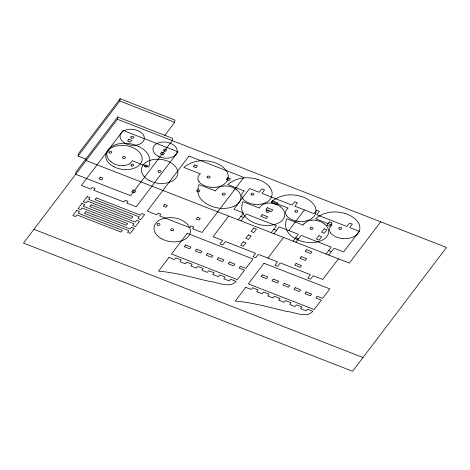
<?xml version="1.0" encoding="UTF-8"?>
<svg xmlns="http://www.w3.org/2000/svg" width="470" height="470" viewBox="0 0 470 470"><rect width="100%" height="100%" fill="white"/><g stroke="black" fill="none" stroke-linecap="round" stroke-linejoin="round"><path stroke-width="0.7" d="M86.204 159.201L78.079 156.034L78.378 153.755L120.114 98.724L174.963 120.085L174.664 122.37L164.559 135.695M117.412 119.274L446.5 247.461L352.588 371.277L23.5 243.09L117.412 119.274L117.712 116.989L172.561 138.35L172.261 140.636L130.519 195.667L75.676 174.305L75.975 172.02L117.712 116.989M78.079 156.034L119.815 101.003L120.114 98.724M227.921 179.135L228.285 176.814A20.656 13.548 7.5 0 0 225.618 169.77L223.397 167.484A22.819 14.97 7.5 0 0 213.78 162.332L211.735 161.75A24.164 15.851 7.5 0 0 201.142 160.722L200.097 160.793A22.689 14.887 7.5 0 0 196.983 161.216L191.942 162.649L186.749 165.293A34.604 22.701 7.5 0 0 183.899 167.449L200.355 173.859A15.081 9.893 7.5 0 0 199.151 175.046C197.388 176.843 197.435 179.787 199.063 181.661M315.676 213.315L316.046 210.995A20.656 13.548 7.5 0 0 313.378 203.957L311.152 201.665A22.819 14.97 7.5 0 0 301.534 196.513L299.496 195.931A24.164 15.851 7.5 0 0 288.897 194.903L287.857 194.974A22.689 14.887 7.5 0 0 284.738 195.397L279.697 196.83L274.504 199.474A34.604 22.701 7.5 0 0 271.654 201.63L288.11 208.04A15.081 9.893 7.5 0 0 286.906 209.226C285.149 211.03 285.19 213.973 286.817 215.847M304.02 223.802L306.881 221.323L311.722 220.148M228.714 216.094L213.063 236.727L222.657 240.47L220.048 243.907L222.792 244.976L225.4 241.539L255.568 253.289L252.96 256.726L255.704 257.795L258.312 254.352L277.506 261.831L274.897 265.274L277.641 266.343L280.249 262.9L310.417 274.65L307.809 278.093L310.553 279.157L313.161 275.72L322.755 279.456L338.412 258.823M238.314 219.831L243.53 212.951L233.931 209.215L249.582 188.576L259.182 192.318L261.79 188.875L264.534 189.945L261.925 193.382L292.087 205.137L294.696 201.695L297.44 202.764L294.831 206.201L314.031 213.68L316.639 210.243L319.377 211.312L316.768 214.749L346.936 226.499L349.545 223.062L352.288 224.125L349.68 227.568L359.28 231.305L343.629 251.944L334.029 248.207L328.812 255.081M241.051 220.9L246.268 214.02L276.436 225.77L271.219 232.65M273.963 233.719L279.18 226.84L298.374 234.319L293.157 241.198M267.912 258.095L283.563 237.456M288.78 230.576L304.431 209.943M295.9 242.262L301.117 235.388L331.285 247.138L326.068 254.017M380.682 221.822L349.38 263.094L86.11 160.546M230.623 182.383L235.817 179.74L240.863 178.306A22.689 14.887 7.5 0 1 243.977 177.883L245.017 177.813A24.164 15.851 7.5 0 1 255.615 178.841L257.66 179.417M234.183 206.177L236.698 204.697A18.565 12.179 7.5 0 0 240.699 199.186L240.922 197.083A16.562 10.863 7.5 0 0 238.478 191.431L236.757 189.792M123.757 165.699L128.598 164.524L131.459 162.044A15.081 9.893 7.5 0 0 132.193 160.675L148.649 167.085A34.604 22.701 7.5 0 0 149.625 164.195L149.895 159.636L148.831 155.823A22.689 14.887 7.5 0 0 147.627 153.719L147.145 153.055A24.164 15.851 7.5 0 0 140.178 147.245L138.397 146.329M223.967 185.967L219.126 187.136L216.265 189.616A15.081 9.893 7.5 0 0 215.53 190.984L199.074 184.575A34.604 22.701 7.5 0 0 198.093 187.465L197.823 192.024L198.892 195.837A22.689 14.887 7.5 0 0 200.091 197.941L200.572 198.604A24.164 15.851 7.5 0 0 207.546 204.415L209.326 205.337A22.819 14.97 7.5 0 0 220.595 208.31L224.484 208.41A20.656 13.548 7.5 0 0 234.178 206.177M267.847 203.058L263.006 204.227L260.145 206.712A15.081 9.893 7.5 0 0 259.405 208.081L242.949 201.671A34.604 22.701 7.5 0 0 241.974 204.556L241.703 209.115L242.767 212.928A22.689 14.887 7.5 0 0 243.971 215.031L244.453 215.695A24.164 15.851 7.5 0 0 251.421 221.505L253.201 222.428A22.819 14.97 7.5 0 0 264.475 225.4L268.364 225.5A20.656 13.548 7.5 0 0 278.058 223.268L280.578 221.787A18.565 12.179 7.5 0 0 284.579 216.276L284.802 214.173A16.562 10.863 7.5 0 0 282.353 208.521L280.631 206.882M210.501 187.272L213.357 187.418A16.562 10.863 7.5 0 0 221.3 185.809L223.644 184.534A18.565 12.179 7.5 0 0 227.915 179.129M254.382 204.362L257.237 204.509A16.562 10.863 7.5 0 0 265.174 202.905L267.524 201.63A18.565 12.179 7.5 0 0 271.789 196.219L272.165 193.904A20.656 13.548 7.5 0 0 269.498 186.86M298.256 221.452L301.111 221.599A16.562 10.863 7.5 0 0 309.054 219.995L311.404 218.72A18.565 12.179 7.5 0 0 315.67 213.315M342.137 238.549L344.992 238.689A16.562 10.863 7.5 0 0 352.935 237.086L355.279 235.811A18.565 12.179 7.5 0 0 359.55 230.406L359.92 228.091A20.656 13.548 7.5 0 0 357.253 221.047L355.032 218.756A22.819 14.97 7.5 0 0 345.415 213.603M345.415 213.597L343.37 213.022A24.164 15.851 7.5 0 0 332.778 211.999L331.738 212.064A22.689 14.887 7.5 0 0 328.618 212.487L323.577 213.921L318.384 216.564A34.604 22.701 7.5 0 0 315.535 218.72L331.99 225.13A15.081 9.893 7.5 0 0 330.786 226.317C329.024 228.12 329.071 231.064 330.698 232.938M119.815 101.003L174.664 122.37M240.922 216.394L243.66 217.463M273.828 229.213L276.572 230.276M295.765 237.755L298.509 238.825M328.677 250.575L331.421 251.644M33.934 229.337L363.022 357.523M297.081 239.518L295.301 238.601A24.164 15.851 7.5 0 1 288.333 232.785L287.846 232.121A22.689 14.887 7.5 0 1 286.647 230.018L285.584 226.205L285.854 221.646A34.604 22.701 7.5 0 1 286.829 218.762L303.285 225.171A15.081 9.893 7.5 0 1 304.02 223.802M324.512 223.979L326.233 225.618A16.562 10.863 7.5 0 1 328.671 231.263L328.46 233.367A18.565 12.179 7.5 0 1 324.447 238.878L321.938 240.358A20.656 13.548 7.5 0 1 312.245 242.585L308.349 242.496A22.819 14.97 7.5 0 1 297.087 239.512M110.967 161.868L109.246 160.229A16.562 10.863 7.5 0 1 106.802 154.577L107.019 152.474A18.565 12.179 7.5 0 1 111.032 146.969L113.54 145.483A20.656 13.548 7.5 0 1 123.234 143.256L127.123 143.35A22.819 14.97 7.5 0 1 138.392 146.335M269.504 186.86L267.277 184.575A22.819 14.97 7.5 0 0 257.654 179.422M242.943 198.757C241.31 196.883 241.269 193.934 243.031 192.136A15.081 9.893 7.5 0 1 244.23 190.949L227.774 184.54A34.604 22.701 7.5 0 1 230.623 182.383M254.382 204.291A13.753 9.024 7.5 0 1 242.867 198.775M223.949 185.909A13.753 9.024 7.5 0 1 236.668 189.833M267.829 202.999A13.753 9.024 7.5 0 1 280.549 206.923M298.262 221.382A13.753 9.024 7.5 0 1 286.741 215.871M210.501 187.201A13.753 9.024 7.5 0 1 198.986 181.684M311.71 220.089A13.753 9.024 7.5 0 1 324.429 224.02M342.137 238.472A13.753 9.024 7.5 0 1 330.622 232.961M123.769 165.751A13.753 9.024 7.5 0 1 111.049 161.827M123.163 130.425L81.427 185.456L91.021 189.193L92.326 187.471L95.069 188.541L93.765 190.262L123.933 202.012L125.237 200.291L127.981 201.36L126.677 203.081L136.271 206.818L178.013 151.787L123.163 130.425M100.157 177.155L98.853 178.876L101.59 179.945L102.895 178.224L100.157 177.155M128.851 139.32L127.546 141.041L130.29 142.11L131.594 140.389L128.851 139.32M76.745 210.366L72.832 215.524L75.57 216.594L76.874 214.872L121.125 232.109L122.429 230.388L78.179 213.151L79.483 211.43L76.745 210.366M81.962 203.487L78.049 208.645L80.787 209.714L82.091 207.993L126.342 225.23L127.646 223.508L83.396 206.271L84.706 204.556L81.962 203.487M87.179 196.607L83.266 201.765L86.01 202.834L87.314 201.113L131.559 218.35L132.863 216.629L88.619 199.392L89.923 197.676L87.179 196.607M85.91 211.706L84.6 213.427L128.851 230.658L127.546 232.38L130.284 233.449L134.203 228.291L131.459 227.221L130.155 228.943L85.91 211.706M91.127 204.826L89.823 206.547L134.067 223.779L132.763 225.5L135.507 226.569L139.42 221.411L136.676 220.342L135.372 222.063L91.127 204.826M96.344 197.946L95.04 199.668L139.285 216.905L137.98 218.621L140.724 219.69L144.637 214.532L141.893 213.462L140.589 215.184L96.344 197.946M133.063 189.974L131.759 191.695L134.502 192.765L135.806 191.043L133.063 189.974M161.756 152.139L160.452 153.86L163.196 154.93L164.5 153.208L161.756 152.139M188.981 156.064L147.245 211.095L156.839 214.831L158.143 213.11L160.887 214.179L159.583 215.9L189.751 227.65L191.055 225.929L193.799 226.998L192.494 228.72L202.088 232.456L243.83 177.425L188.981 156.064M164.67 204.515L163.36 206.23L166.104 207.299L167.408 205.578L164.67 204.515M194.668 164.958L193.364 166.68L196.108 167.749L197.412 166.028L194.668 164.958M197.576 217.334L196.272 219.049L199.016 220.119L200.32 218.397L197.576 217.334M227.574 177.778L226.27 179.499L229.013 180.568L230.318 178.847L227.574 177.778M168.947 257.419L158.513 271.178C176.15 272.565 193.176 277.729 210.354 281.618C218.303 282.147 229.848 288.762 236.069 281.336L230.588 279.198L229.284 280.919L223.796 278.786L225.101 277.065L219.613 274.926L218.309 276.648L212.828 274.509L214.132 272.788L208.645 270.655L207.341 272.377L201.859 270.238L203.163 268.517L197.676 266.384L196.372 268.1L190.885 265.967L192.189 264.246L186.708 262.107L185.403 263.829L179.916 261.69L181.22 259.975L175.739 257.836L174.435 259.558L168.947 257.419M187.207 233.343L171.556 253.982L237.374 279.615L244.547 270.156L239.066 268.023L240.37 266.302L245.851 268.441L253.025 258.982L187.207 233.343M185.521 244.941L184.216 246.656L189.698 248.795L191.002 247.073L185.521 244.941M196.489 249.212L195.185 250.933L200.672 253.066L201.977 251.344L196.489 249.212M207.458 253.483L206.154 255.204L211.641 257.343L212.945 255.621L207.458 253.483M218.427 257.754L217.122 259.475L222.61 261.614L223.914 259.892L218.427 257.754M262.078 214.608L260.774 216.329L266.261 218.468L267.565 216.746L262.078 214.608M267.295 207.728L265.991 209.45L271.478 211.588L272.782 209.867L267.295 207.728M272.512 200.849L271.208 202.57L276.695 204.709L277.999 202.987L272.512 200.849M243.231 241.797L240.622 245.24L243.366 246.304L245.975 242.867L243.231 241.797M248.448 234.918L245.839 238.361L248.583 239.43L251.192 235.987L248.448 234.918M253.665 228.038L251.056 231.481L253.8 232.55L256.409 229.107L253.665 228.038M229.395 262.031L228.091 263.746L233.578 265.885L234.883 264.163L229.395 262.031M245.734 287.329L235.3 301.088C252.936 302.474 269.968 307.639 287.141 311.528C295.095 312.056 306.634 318.672 312.856 311.246L307.374 309.113L306.07 310.829L300.583 308.696L301.887 306.975L296.406 304.836L295.101 306.558L289.614 304.419L290.918 302.704L285.431 300.565L284.127 302.286L278.645 300.148L279.95 298.426L274.462 296.294L273.158 298.009L267.677 295.877L268.981 294.155L263.494 292.017L262.19 293.738L256.702 291.6L258.007 289.884L252.525 287.746L251.221 289.467L245.734 287.329M263.993 263.253L248.342 283.892L314.16 309.524L321.333 300.072L315.852 297.933L317.156 296.212L322.637 298.35L329.811 288.891L263.993 263.253M262.307 274.85L261.003 276.566L266.49 278.704L267.794 276.983L262.307 274.85M273.276 279.121L271.971 280.843L277.459 282.975L278.763 281.26L273.276 279.121M296.059 263.488L294.755 265.209L300.236 267.348L301.54 265.626L296.059 263.488M301.276 256.608L299.972 258.33L305.453 260.468L306.757 258.747L301.276 256.608M306.493 249.729L305.189 251.45L310.67 253.589L311.974 251.867L306.493 249.729M318.948 235.646L316.339 239.089L319.083 240.152L321.691 236.716L318.948 235.646M324.165 228.767L321.556 232.209L324.3 233.279L326.909 229.836L324.165 228.767M329.382 221.887L326.773 225.33L329.517 226.399L332.126 222.956L329.382 221.887M284.244 283.392L282.94 285.114L288.427 287.252L289.732 285.531L284.244 283.392M295.213 287.669L293.909 289.385L299.396 291.523L300.7 289.802L295.213 287.669M306.187 291.941L304.883 293.662L310.365 295.795L311.669 294.079L306.187 291.941M171.321 230.482A1.528 0.999 7.5 0 0 173.706 229.924A1.528 0.999 7.5 0 0 171.55 228.761A1.528 0.999 7.5 0 0 171.321 230.482M157.609 225.142A1.528 0.999 7.5 0 0 159.994 224.578A1.528 0.999 7.5 0 0 157.838 223.42A1.528 0.999 7.5 0 0 157.609 225.142M161.745 238.836A18.312 12.014 7.5 0 0 190.344 232.121A18.312 12.014 7.5 0 0 164.488 218.209A18.312 12.014 7.5 0 0 161.745 238.836M251.585 194.915A1.528 0.999 7.5 0 0 253.97 194.351A1.528 0.999 7.5 0 0 251.814 193.194A1.528 0.999 7.5 0 0 251.585 194.915M222.886 194.95A1.528 0.999 7.5 0 0 225.265 194.392A1.528 0.999 7.5 0 0 223.115 193.229A1.528 0.999 7.5 0 0 222.886 194.95M266.76 212.041A1.528 0.999 7.5 0 0 269.146 211.482A1.528 0.999 7.5 0 0 266.989 210.325A1.528 0.999 7.5 0 0 266.76 212.041M295.466 212.005A1.528 0.999 7.5 0 0 297.851 211.447A1.528 0.999 7.5 0 0 295.695 210.284A1.528 0.999 7.5 0 0 295.466 212.005M207.711 177.819A1.528 0.999 7.5 0 0 210.09 177.261A1.528 0.999 7.5 0 0 207.94 176.103A1.528 0.999 7.5 0 0 207.711 177.819M310.641 229.131A1.528 0.999 7.5 0 0 313.026 228.573A1.528 0.999 7.5 0 0 310.87 227.415A1.528 0.999 7.5 0 0 310.641 229.131M339.346 229.096A1.528 0.999 7.5 0 0 341.725 228.538A1.528 0.999 7.5 0 0 339.575 227.374A1.528 0.999 7.5 0 0 339.346 229.096M158.12 156.169A12.208 8.008 7.5 0 0 177.19 151.692A12.208 8.008 7.5 0 0 159.947 142.422A12.208 8.008 7.5 0 0 158.12 156.169M164.218 150.852A1.528 0.999 7.5 0 0 166.597 150.294A1.528 0.999 7.5 0 0 164.441 149.137A1.528 0.999 7.5 0 0 164.218 150.852M131.306 138.033A1.528 0.999 7.5 0 0 133.692 137.475A1.528 0.999 7.5 0 0 131.535 136.318A1.528 0.999 7.5 0 0 131.306 138.033M125.214 143.35A12.208 8.008 7.5 0 0 144.278 138.873A12.208 8.008 7.5 0 0 127.041 129.602A12.208 8.008 7.5 0 0 125.214 143.35M149.172 180.468A18.312 12.014 7.5 0 0 177.772 173.753A18.312 12.014 7.5 0 0 151.91 159.847A18.312 12.014 7.5 0 0 149.172 180.468M145.036 166.774A1.528 0.999 7.5 0 0 147.416 166.216A1.528 0.999 7.5 0 0 145.265 165.058A1.528 0.999 7.5 0 0 145.036 166.774M158.748 172.114A1.528 0.999 7.5 0 0 161.128 171.556A1.528 0.999 7.5 0 0 158.978 170.399A1.528 0.999 7.5 0 0 158.748 172.114M113.523 166.58A18.312 12.014 7.5 0 0 142.116 159.871A18.312 12.014 7.5 0 0 116.26 145.959A18.312 12.014 7.5 0 0 113.523 166.58M109.387 152.885A1.528 0.999 7.5 0 0 111.766 152.327A1.528 0.999 7.5 0 0 109.61 151.17A1.528 0.999 7.5 0 0 109.387 152.885M123.099 158.231A1.528 0.999 7.5 0 0 125.478 157.667A1.528 0.999 7.5 0 0 123.322 156.51A1.528 0.999 7.5 0 0 123.099 158.231M131.459 165.939A1.528 0.999 7.5 0 0 133.838 165.381A1.528 0.999 7.5 0 0 131.688 164.224A1.528 0.999 7.5 0 0 131.459 165.939M197.277 191.578A1.528 0.999 7.5 0 0 199.656 191.02A1.528 0.999 7.5 0 0 197.506 189.862A1.528 0.999 7.5 0 0 197.277 191.578"/></g></svg>
